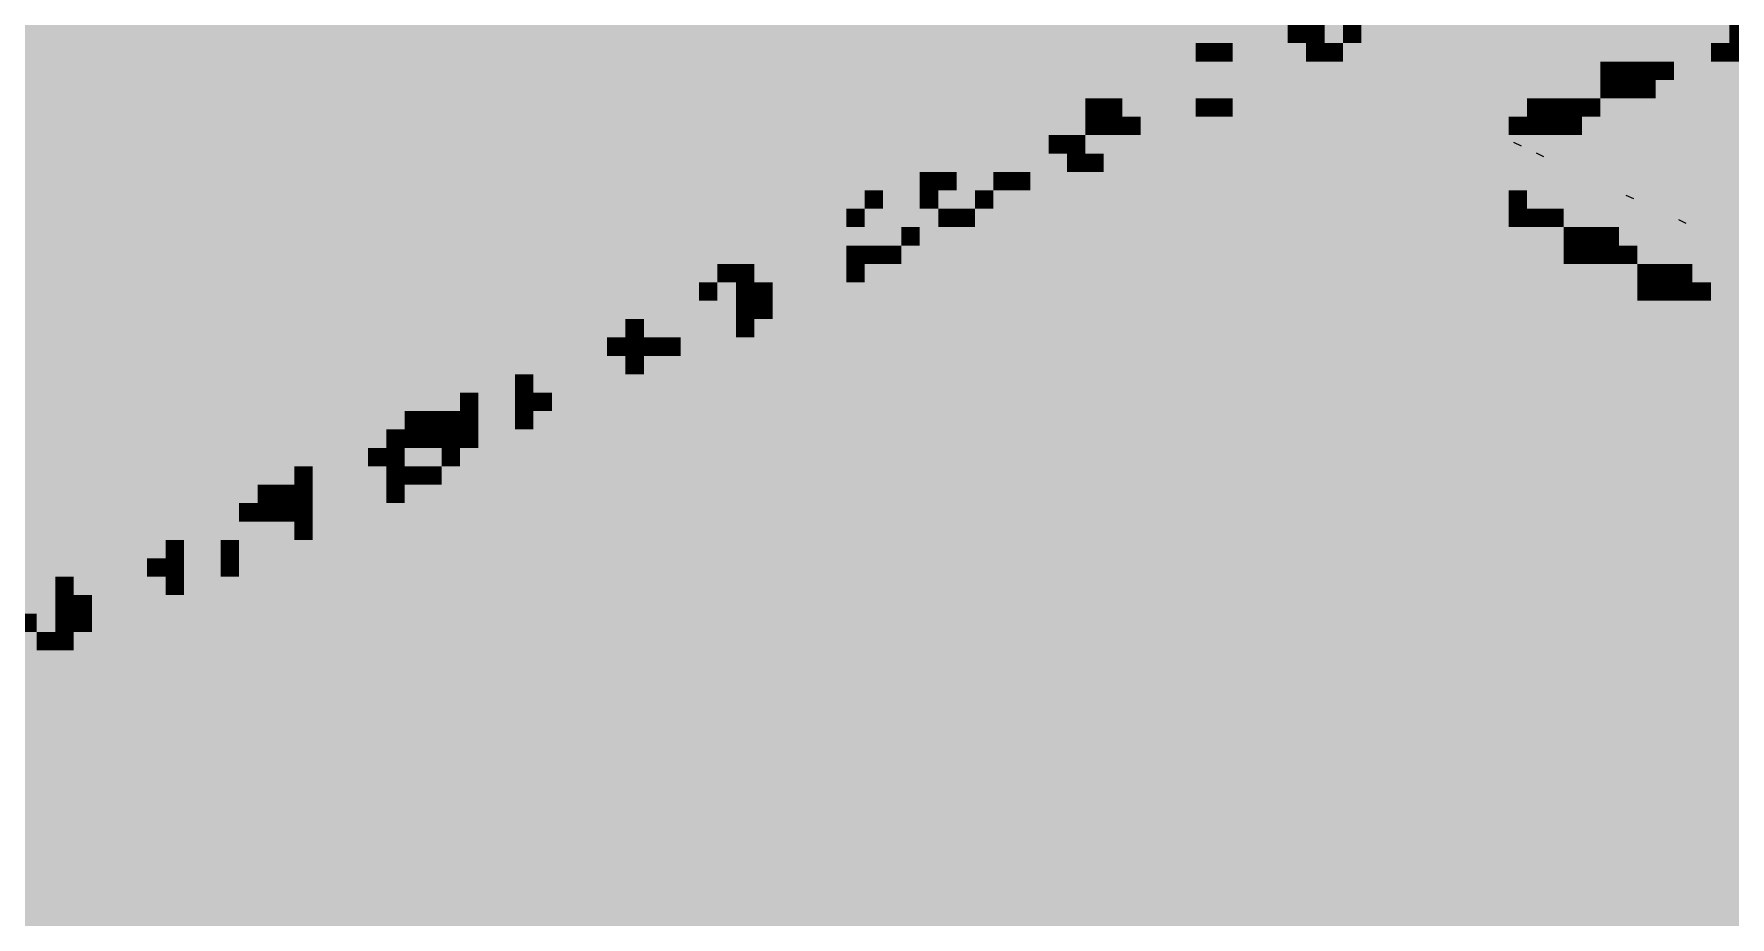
# Paper-space layout '03 3D Building and Roof' of a CAD drawing. Header units: millimetres. Extents: x 5 to 415, y 5 to 292.
# Drawn here: x 232.56 to 241.45, y 74.37 to 79 of the extents above; entities that cross this region are included whole.
import ezdxf

# ---------------------------------------------------------------- set-up
doc = ezdxf.new("R2010")
doc.units = ezdxf.units.MM
doc.layers.add('EXISTING', color=7, linetype='Continuous')
doc.layers.add('IMAGES', color=7, linetype='Continuous')

# ---------------------------------------------------------------- blocks, each defined once
blk = doc.blocks.new('SHEET_03')
at = {"layer": 'EXISTING', "color": 250, "lineweight": 9}
for p, q in [((240.3121, 78.4316), (240.3513, 78.4132)), ((240.4298, 78.3763), (240.4691, 78.3579)), ((240.9008, 78.1552), (240.9401, 78.1368)), ((241.1756, 78.0262), (241.2148, 78.0078))]:
    blk.add_line(p, q, dxfattribs=at)
at = {"layer": 'IMAGES', "color": 7}
for points in [[(239.3218, 78.9511), (239.4182, 78.9511), (239.3218, 79.1439), (239.4182, 79.1439)], [(232.48, 78.9511), (239.1291, 78.9511), (232.48, 79.0475), (239.1291, 79.0475)], [(239.1291, 78.9511), (239.2255, 78.9511), (239.1291, 79.0475), (239.2255, 79.0475)], [(239.2255, 78.9511), (239.3218, 78.9511), (239.2255, 79.0475), (239.3218, 79.0475)], [(239.4182, 78.9511), (239.5145, 78.9511), (239.4182, 79.0475), (239.5145, 79.0475)], [(239.5145, 78.9511), (241.1527, 78.9511), (239.5145, 79.0475), (241.1527, 79.0475)], [(241.1527, 78.9511), (241.4418, 78.9511), (241.1527, 79.0475), (241.4418, 79.0475)], [(241.4418, 78.9511), (241.5382, 78.9511), (241.4418, 79.0475), (241.5382, 79.0475)], [(232.48, 78.8547), (238.6473, 78.8547), (232.48, 78.9511), (238.6473, 78.9511)], [(238.6473, 78.8547), (238.7436, 78.8547), (238.6473, 78.9511), (238.7436, 78.9511)], [(238.7436, 78.8547), (238.84, 78.8547), (238.7436, 78.9511), (238.84, 78.9511)], [(238.84, 78.8547), (239.2255, 78.8547), (238.84, 78.9511), (239.2255, 78.9511)], [(239.2255, 78.8547), (239.3218, 78.8547), (239.2255, 78.9511), (239.3218, 78.9511)], [(239.3218, 78.8547), (239.4182, 78.8547), (239.3218, 78.9511), (239.4182, 78.9511)], [(239.4182, 78.8547), (240.96, 78.8547), (239.4182, 78.9511), (240.96, 78.9511)], [(240.96, 78.8547), (241.1527, 78.8547), (240.96, 78.9511), (241.1527, 78.9511)], [(241.1527, 78.8547), (241.3455, 78.8547), (241.1527, 78.9511), (241.3455, 78.9511)], [(241.3455, 78.8547), (241.4418, 78.8547), (241.3455, 78.9511), (241.4418, 78.9511)], [(241.4418, 78.8547), (241.5382, 78.8547), (241.4418, 78.9511), (241.5382, 78.9511)], [(232.3836, 78.7583), (238.5509, 78.7583), (232.3836, 78.8547), (238.5509, 78.8547)], [(238.5509, 78.6619), (238.6473, 78.6619), (238.5509, 78.8547), (238.6473, 78.8547)], [(238.6473, 78.6619), (238.84, 78.6619), (238.6473, 78.8547), (238.84, 78.8547)], [(238.84, 78.6619), (238.9364, 78.6619), (238.84, 78.8547), (238.9364, 78.8547)], [(238.9364, 78.7583), (240.7673, 78.7583), (238.9364, 78.8547), (240.7673, 78.8547)], [(240.7673, 78.7583), (240.8636, 78.7583), (240.7673, 78.8547), (240.8636, 78.8547)], [(240.8636, 78.7583), (240.96, 78.7583), (240.8636, 78.8547), (240.96, 78.8547)], [(240.96, 78.7583), (241.0564, 78.7583), (240.96, 78.8547), (241.0564, 78.8547)], [(241.0564, 78.7583), (241.1527, 78.7583), (241.0564, 78.8547), (241.1527, 78.8547)], [(241.1527, 78.7583), (241.5382, 78.7583), (241.1527, 78.8547), (241.5382, 78.8547)], [(231.9018, 78.6619), (238.5509, 78.6619), (231.9018, 78.7583), (238.5509, 78.7583)], [(238.9364, 78.6619), (240.5745, 78.6619), (238.9364, 78.7583), (240.5745, 78.7583)], [(240.5745, 78.6619), (240.7673, 78.6619), (240.5745, 78.7583), (240.7673, 78.7583)], [(240.7673, 78.6619), (240.8636, 78.6619), (240.7673, 78.7583), (240.8636, 78.7583)], [(240.8636, 78.6619), (240.96, 78.6619), (240.8636, 78.7583), (240.96, 78.7583)], [(240.96, 78.6619), (241.0564, 78.6619), (240.96, 78.7583), (241.0564, 78.7583)], [(241.0564, 78.6619), (241.5382, 78.6619), (241.0564, 78.7583), (241.5382, 78.7583)], [(231.8055, 78.5655), (238.0691, 78.5655), (231.8055, 78.6619), (238.0691, 78.6619)], [(238.0691, 78.5655), (238.1655, 78.5655), (238.0691, 78.6619), (238.1655, 78.6619)], [(238.1655, 78.5655), (238.2618, 78.5655), (238.1655, 78.6619), (238.2618, 78.6619)], [(238.2618, 78.5655), (238.6473, 78.5655), (238.2618, 78.6619), (238.6473, 78.6619)], [(238.6473, 78.5655), (238.7436, 78.5655), (238.6473, 78.6619), (238.7436, 78.6619)], [(238.7436, 78.5655), (238.84, 78.5655), (238.7436, 78.6619), (238.84, 78.6619)], [(238.84, 78.5655), (240.3818, 78.5655), (238.84, 78.6619), (240.3818, 78.6619)], [(240.3818, 78.5655), (240.4782, 78.5655), (240.3818, 78.6619), (240.4782, 78.6619)], [(240.4782, 78.5655), (240.5745, 78.5655), (240.4782, 78.6619), (240.5745, 78.6619)], [(240.5745, 78.5655), (240.6709, 78.5655), (240.5745, 78.6619), (240.6709, 78.6619)], [(240.6709, 78.5655), (240.7673, 78.5655), (240.6709, 78.6619), (240.7673, 78.6619)], [(240.7673, 78.5655), (241.5382, 78.5655), (240.7673, 78.6619), (241.5382, 78.6619)], [(231.5164, 78.4691), (238.0691, 78.4691), (231.5164, 78.5655), (238.0691, 78.5655)], [(238.0691, 78.4691), (238.1655, 78.4691), (238.0691, 78.5655), (238.1655, 78.5655)], [(238.1655, 78.4691), (238.2618, 78.4691), (238.1655, 78.5655), (238.2618, 78.5655)], [(238.2618, 78.4691), (238.3582, 78.4691), (238.2618, 78.5655), (238.3582, 78.5655)], [(238.3582, 78.4691), (240.2855, 78.4691), (238.3582, 78.5655), (240.2855, 78.5655)], [(240.2855, 78.4691), (240.3818, 78.4691), (240.2855, 78.5655), (240.3818, 78.5655)], [(240.3818, 78.4691), (240.4782, 78.4691), (240.3818, 78.5655), (240.4782, 78.5655)], [(240.4782, 78.4691), (240.5745, 78.4691), (240.4782, 78.5655), (240.5745, 78.5655)], [(240.5745, 78.4691), (240.6709, 78.4691), (240.5745, 78.5655), (240.6709, 78.5655)], [(240.6709, 78.4691), (241.5382, 78.4691), (240.6709, 78.5655), (241.5382, 78.5655)], [(231.42, 78.3727), (237.8764, 78.3727), (231.42, 78.4691), (237.8764, 78.4691)], [(237.8764, 78.3727), (237.9727, 78.3727), (237.8764, 78.4691), (237.9727, 78.4691)], [(237.9727, 78.3727), (238.0691, 78.3727), (237.9727, 78.4691), (238.0691, 78.4691)], [(238.0691, 78.3727), (238.2618, 78.3727), (238.0691, 78.4691), (238.2618, 78.4691)], [(238.2618, 78.3727), (240.1891, 78.3727), (238.2618, 78.4691), (240.1891, 78.4691)], [(240.1891, 78.0835), (240.2855, 78.0835), (240.1891, 78.4691), (240.2855, 78.4691)], [(240.2855, 78.1799), (240.3818, 78.1799), (240.2855, 78.4691), (240.3818, 78.4691)], [(240.3818, 78.2763), (241.7309, 78.2763), (240.3818, 78.4691), (241.7309, 78.4691)], [(231.2273, 78.2763), (237.2982, 78.2763), (231.2273, 78.3727), (237.2982, 78.3727)], [(237.2982, 78.2763), (237.4909, 78.2763), (237.2982, 78.3727), (237.4909, 78.3727)], [(237.4909, 78.2763), (237.9727, 78.2763), (237.4909, 78.3727), (237.9727, 78.3727)], [(237.9727, 78.2763), (238.0691, 78.2763), (237.9727, 78.3727), (238.0691, 78.3727)], [(238.0691, 78.2763), (238.1655, 78.2763), (238.0691, 78.3727), (238.1655, 78.3727)], [(238.1655, 78.2763), (240.1891, 78.2763), (238.1655, 78.3727), (240.1891, 78.3727)], [(231.1309, 78.1799), (237.2018, 78.1799), (231.1309, 78.2763), (237.2018, 78.2763)], [(237.2018, 78.1799), (237.2982, 78.1799), (237.2018, 78.2763), (237.2982, 78.2763)], [(237.2982, 78.1799), (237.3945, 78.1799), (237.2982, 78.2763), (237.3945, 78.2763)], [(237.3945, 78.1799), (237.5873, 78.1799), (237.3945, 78.2763), (237.5873, 78.2763)], [(237.5873, 78.1799), (237.6836, 78.1799), (237.5873, 78.2763), (237.6836, 78.2763)], [(237.6836, 78.1799), (237.78, 78.1799), (237.6836, 78.2763), (237.78, 78.2763)], [(237.78, 78.1799), (240.1891, 78.1799), (237.78, 78.2763), (240.1891, 78.2763)], [(240.3818, 78.1799), (241.9236, 78.1799), (240.3818, 78.2763), (241.9236, 78.2763)], [(230.7455, 78.0835), (236.9127, 78.0835), (230.7455, 78.1799), (236.9127, 78.1799)], [(236.9127, 78.0835), (237.0091, 78.0835), (236.9127, 78.1799), (237.0091, 78.1799)], [(237.0091, 78.0835), (237.2018, 78.0835), (237.0091, 78.1799), (237.2018, 78.1799)], [(237.2018, 78.0835), (237.2982, 78.0835), (237.2018, 78.1799), (237.2982, 78.1799)], [(237.2982, 78.0835), (237.4909, 78.0835), (237.2982, 78.1799), (237.4909, 78.1799)], [(237.4909, 78.0835), (237.5873, 78.0835), (237.4909, 78.1799), (237.5873, 78.1799)], [(237.5873, 78.0835), (240.1891, 78.0835), (237.5873, 78.1799), (240.1891, 78.1799)], [(240.2855, 78.0835), (240.3818, 78.0835), (240.2855, 78.1799), (240.3818, 78.1799)], [(240.3818, 78.0835), (242.2127, 78.0835), (240.3818, 78.1799), (242.2127, 78.1799)], [(230.6491, 77.9871), (236.8164, 77.9871), (230.6491, 78.0835), (236.8164, 78.0835)], [(236.8164, 77.9871), (236.9127, 77.9871), (236.8164, 78.0835), (236.9127, 78.0835)], [(236.9127, 77.9871), (237.1055, 77.9871), (236.9127, 78.0835), (237.1055, 78.0835)], [(237.1055, 77.9871), (237.2982, 77.9871), (237.1055, 78.0835), (237.2982, 78.0835)], [(237.2982, 77.9871), (237.3945, 77.9871), (237.2982, 78.0835), (237.3945, 78.0835)], [(237.3945, 77.9871), (237.4909, 77.9871), (237.3945, 78.0835), (237.4909, 78.0835)], [(237.4909, 77.9871), (240.2855, 77.9871), (237.4909, 78.0835), (240.2855, 78.0835)], [(240.2855, 77.9871), (240.3818, 77.9871), (240.2855, 78.0835), (240.3818, 78.0835)], [(240.3818, 77.9871), (240.4782, 77.9871), (240.3818, 78.0835), (240.4782, 78.0835)], [(240.4782, 77.9871), (240.5745, 77.9871), (240.4782, 78.0835), (240.5745, 78.0835)], [(240.5745, 77.9871), (242.3091, 77.9871), (240.5745, 78.0835), (242.3091, 78.0835)], [(230.4564, 77.8907), (236.72, 77.8907), (230.4564, 77.9871), (236.72, 77.9871)], [(236.72, 77.7943), (236.8164, 77.7943), (236.72, 77.9871), (236.8164, 77.9871)], [(236.8164, 77.8907), (237.1055, 77.8907), (236.8164, 77.9871), (237.1055, 77.9871)], [(237.1055, 77.8907), (237.2018, 77.8907), (237.1055, 77.9871), (237.2018, 77.9871)], [(237.2018, 77.8907), (240.3818, 77.8907), (237.2018, 77.9871), (240.3818, 77.9871)], [(240.3818, 77.8907), (240.5745, 77.8907), (240.3818, 77.9871), (240.5745, 77.9871)], [(240.5745, 77.8907), (240.6709, 77.8907), (240.5745, 77.9871), (240.6709, 77.9871)], [(240.6709, 77.8907), (240.7673, 77.8907), (240.6709, 77.9871), (240.7673, 77.9871)], [(240.7673, 77.8907), (240.8636, 77.8907), (240.7673, 77.9871), (240.8636, 77.9871)], [(240.8636, 77.8907), (242.5018, 77.8907), (240.8636, 77.9871), (242.5018, 77.9871)], [(230.1673, 77.7943), (236.72, 77.7943), (230.1673, 77.8907), (236.72, 77.8907)], [(236.8164, 77.7943), (236.9127, 77.7943), (236.8164, 77.8907), (236.9127, 77.8907)], [(236.9127, 77.7943), (237.0091, 77.7943), (236.9127, 77.8907), (237.0091, 77.8907)], [(237.0091, 77.7943), (237.1055, 77.7943), (237.0091, 77.8907), (237.1055, 77.8907)], [(237.1055, 77.7943), (240.5745, 77.7943), (237.1055, 77.8907), (240.5745, 77.8907)], [(240.5745, 77.7943), (240.6709, 77.7943), (240.5745, 77.8907), (240.6709, 77.8907)], [(240.6709, 77.7943), (240.7673, 77.7943), (240.6709, 77.8907), (240.7673, 77.8907)], [(240.7673, 77.7943), (240.8636, 77.7943), (240.7673, 77.8907), (240.8636, 77.8907)], [(240.8636, 77.7943), (240.96, 77.7943), (240.8636, 77.8907), (240.96, 77.8907)], [(240.96, 77.7943), (242.4055, 77.7943), (240.96, 77.8907), (242.4055, 77.8907)], [(230.0709, 77.6979), (236.1418, 77.6979), (230.0709, 77.7943), (236.1418, 77.7943)], [(236.1418, 77.6979), (236.2382, 77.6979), (236.1418, 77.7943), (236.2382, 77.7943)], [(236.2382, 77.6979), (236.3345, 77.6979), (236.2382, 77.7943), (236.3345, 77.7943)], [(236.3345, 77.6979), (236.8164, 77.6979), (236.3345, 77.7943), (236.8164, 77.7943)], [(236.8164, 77.6979), (236.9127, 77.6979), (236.8164, 77.7943), (236.9127, 77.7943)], [(236.9127, 77.6979), (240.7673, 77.6979), (236.9127, 77.7943), (240.7673, 77.7943)], [(240.7673, 77.6979), (240.96, 77.6979), (240.7673, 77.7943), (240.96, 77.7943)], [(240.96, 77.6979), (241.0564, 77.6979), (240.96, 77.7943), (241.0564, 77.7943)], [(241.0564, 77.6979), (241.1527, 77.6979), (241.0564, 77.7943), (241.1527, 77.7943)], [(241.1527, 77.6979), (241.2491, 77.6979), (241.1527, 77.7943), (241.2491, 77.7943)], [(241.2491, 77.6979), (242.2127, 77.6979), (241.2491, 77.7943), (242.2127, 77.7943)], [(229.5891, 77.6015), (236.0455, 77.6015), (229.5891, 77.6979), (236.0455, 77.6979)], [(236.0455, 77.6015), (236.1418, 77.6015), (236.0455, 77.6979), (236.1418, 77.6979)], [(236.1418, 77.5051), (236.2382, 77.5051), (236.1418, 77.6979), (236.2382, 77.6979)], [(236.2382, 77.6015), (236.3345, 77.6015), (236.2382, 77.6979), (236.3345, 77.6979)], [(236.3345, 77.6015), (236.4309, 77.6015), (236.3345, 77.6979), (236.4309, 77.6979)], [(236.4309, 77.6015), (240.96, 77.6015), (236.4309, 77.6979), (240.96, 77.6979)], [(240.96, 77.6015), (241.0564, 77.6015), (240.96, 77.6979), (241.0564, 77.6979)], [(241.0564, 77.6015), (241.1527, 77.6015), (241.0564, 77.6979), (241.1527, 77.6979)], [(241.1527, 77.6015), (241.2491, 77.6015), (241.1527, 77.6979), (241.2491, 77.6979)], [(241.2491, 77.6015), (241.3455, 77.6015), (241.2491, 77.6979), (241.3455, 77.6979)], [(241.3455, 77.6015), (242.02, 77.6015), (241.3455, 77.6979), (242.02, 77.6979)], [(229.5891, 77.5051), (236.1418, 77.5051), (229.5891, 77.6015), (236.1418, 77.6015)], [(236.2382, 77.5051), (236.3345, 77.5051), (236.2382, 77.6015), (236.3345, 77.6015)], [(236.3345, 77.5051), (236.4309, 77.5051), (236.3345, 77.6015), (236.4309, 77.6015)], [(236.4309, 77.5051), (241.1527, 77.5051), (236.4309, 77.6015), (241.1527, 77.6015)], [(241.1527, 77.5051), (241.3455, 77.5051), (241.1527, 77.6015), (241.3455, 77.6015)], [(241.3455, 77.5051), (241.5382, 77.5051), (241.3455, 77.6015), (241.5382, 77.6015)], [(229.4927, 77.4087), (235.66, 77.4087), (229.4927, 77.5051), (235.66, 77.5051)], [(235.66, 77.4087), (235.7564, 77.4087), (235.66, 77.5051), (235.7564, 77.5051)], [(235.7564, 77.4087), (236.2382, 77.4087), (235.7564, 77.5051), (236.2382, 77.5051)], [(236.2382, 77.4087), (236.3345, 77.4087), (236.2382, 77.5051), (236.3345, 77.5051)], [(236.3345, 77.4087), (241.3455, 77.4087), (236.3345, 77.5051), (241.3455, 77.5051)], [(241.3455, 77.4087), (241.6345, 77.4087), (241.3455, 77.5051), (241.6345, 77.5051)], [(229.1073, 77.3123), (235.5636, 77.3123), (229.1073, 77.4087), (235.5636, 77.4087)], [(235.5636, 77.3123), (235.66, 77.3123), (235.5636, 77.4087), (235.66, 77.4087)], [(235.66, 77.3123), (235.7564, 77.3123), (235.66, 77.4087), (235.7564, 77.4087)], [(235.7564, 77.3123), (235.8527, 77.3123), (235.7564, 77.4087), (235.8527, 77.4087)], [(235.8527, 77.3123), (235.9491, 77.3123), (235.8527, 77.4087), (235.9491, 77.4087)], [(235.9491, 77.3123), (241.6345, 77.3123), (235.9491, 77.4087), (241.6345, 77.4087)], [(228.9145, 77.2159), (235.66, 77.2159), (228.9145, 77.3123), (235.66, 77.3123)], [(235.66, 77.2159), (235.7564, 77.2159), (235.66, 77.3123), (235.7564, 77.3123)], [(235.7564, 77.2159), (243.7545, 77.2159), (235.7564, 77.3123), (243.7545, 77.3123)], [(228.8182, 77.1195), (234.8891, 77.1195), (228.8182, 77.2159), (234.8891, 77.2159)], [(234.8891, 77.1195), (235.0818, 77.1195), (234.8891, 77.2159), (235.0818, 77.2159)], [(235.0818, 77.1195), (235.1782, 77.1195), (235.0818, 77.2159), (235.1782, 77.2159)], [(235.1782, 77.1195), (244.14, 77.1195), (235.1782, 77.2159), (244.14, 77.2159)], [(228.24, 77.0231), (234.7927, 77.0231), (228.24, 77.1195), (234.7927, 77.1195)], [(234.7927, 77.0231), (234.8891, 77.0231), (234.7927, 77.1195), (234.8891, 77.1195)], [(234.8891, 76.9267), (235.0818, 76.9267), (234.8891, 77.1195), (235.0818, 77.1195)], [(235.0818, 77.0231), (235.1782, 77.0231), (235.0818, 77.1195), (235.1782, 77.1195)], [(235.1782, 77.0231), (235.2745, 77.0231), (235.1782, 77.1195), (235.2745, 77.1195)], [(235.2745, 77.0231), (244.3327, 77.0231), (235.2745, 77.1195), (244.3327, 77.1195)], [(228.3364, 76.9267), (234.5036, 76.9267), (228.3364, 77.0231), (234.5036, 77.0231)], [(234.5036, 76.9267), (234.6, 76.9267), (234.5036, 77.0231), (234.6, 77.0231)], [(234.6, 76.9267), (234.6964, 76.9267), (234.6, 77.0231), (234.6964, 77.0231)], [(234.6964, 76.9267), (234.7927, 76.9267), (234.6964, 77.0231), (234.7927, 77.0231)], [(234.7927, 76.9267), (234.8891, 76.9267), (234.7927, 77.0231), (234.8891, 77.0231)], [(235.0818, 76.9267), (235.1782, 76.9267), (235.0818, 77.0231), (235.1782, 77.0231)], [(235.1782, 76.9267), (244.5255, 76.9267), (235.1782, 77.0231), (244.5255, 77.0231)], [(228.24, 76.8303), (234.4073, 76.8303), (228.24, 76.9267), (234.4073, 76.9267)], [(234.4073, 76.8303), (234.5036, 76.8303), (234.4073, 76.9267), (234.5036, 76.9267)], [(234.5036, 76.8303), (234.6, 76.8303), (234.5036, 76.9267), (234.6, 76.9267)], [(234.6, 76.8303), (234.6964, 76.8303), (234.6, 76.9267), (234.6964, 76.9267)], [(234.6964, 76.8303), (234.7927, 76.8303), (234.6964, 76.9267), (234.7927, 76.9267)], [(234.7927, 76.8303), (234.8891, 76.8303), (234.7927, 76.9267), (234.8891, 76.9267)], [(234.8891, 76.8303), (235.0818, 76.8303), (234.8891, 76.9267), (235.0818, 76.9267)], [(235.0818, 76.8303), (244.8145, 76.8303), (235.0818, 76.9267), (244.8145, 76.9267)], [(227.8545, 76.7339), (234.3109, 76.7339), (227.8545, 76.8303), (234.3109, 76.8303)], [(234.3109, 76.7339), (234.4073, 76.7339), (234.3109, 76.8303), (234.4073, 76.8303)], [(234.4073, 76.7339), (234.5036, 76.7339), (234.4073, 76.8303), (234.5036, 76.8303)], [(234.5036, 76.7339), (234.6964, 76.7339), (234.5036, 76.8303), (234.6964, 76.8303)], [(234.6964, 76.7339), (234.7927, 76.7339), (234.6964, 76.8303), (234.7927, 76.8303)], [(234.7927, 76.7339), (244.9109, 76.7339), (234.7927, 76.8303), (244.9109, 76.8303)], [(227.7582, 76.6375), (233.9255, 76.6375), (227.7582, 76.7339), (233.9255, 76.7339)], [(233.9255, 76.6375), (234.0218, 76.6375), (233.9255, 76.7339), (234.0218, 76.7339)], [(234.0218, 76.6375), (234.4073, 76.6375), (234.0218, 76.7339), (234.4073, 76.7339)], [(234.4073, 76.6375), (234.5036, 76.6375), (234.4073, 76.7339), (234.5036, 76.7339)], [(234.5036, 76.6375), (234.6, 76.6375), (234.5036, 76.7339), (234.6, 76.7339)], [(234.6, 76.6375), (234.6964, 76.6375), (234.6, 76.7339), (234.6964, 76.7339)], [(234.6964, 76.6375), (245.2964, 76.6375), (234.6964, 76.7339), (245.2964, 76.7339)], [(227.8545, 76.5411), (233.7327, 76.5411), (227.8545, 76.6375), (233.7327, 76.6375)], [(233.7327, 76.5411), (233.8291, 76.5411), (233.7327, 76.6375), (233.8291, 76.6375)], [(233.8291, 76.5411), (233.9255, 76.5411), (233.8291, 76.6375), (233.9255, 76.6375)], [(233.9255, 76.5411), (234.0218, 76.5411), (233.9255, 76.6375), (234.0218, 76.6375)], [(234.0218, 76.4446), (234.1182, 76.4446), (234.0218, 76.6375), (234.1182, 76.6375)], [(234.1182, 76.5411), (234.4073, 76.5411), (234.1182, 76.6375), (234.4073, 76.6375)], [(234.4073, 76.5411), (234.5036, 76.5411), (234.4073, 76.6375), (234.5036, 76.6375)], [(234.5036, 76.5411), (245.4891, 76.5411), (234.5036, 76.6375), (245.4891, 76.6375)], [(228.0473, 76.4446), (233.6364, 76.4446), (228.0473, 76.5411), (233.6364, 76.5411)], [(233.6364, 76.4446), (233.7327, 76.4446), (233.6364, 76.5411), (233.7327, 76.5411)], [(233.7327, 76.4446), (233.8291, 76.4446), (233.7327, 76.5411), (233.8291, 76.5411)], [(233.8291, 76.4446), (233.9255, 76.4446), (233.8291, 76.5411), (233.9255, 76.5411)], [(233.9255, 76.4446), (234.0218, 76.4446), (233.9255, 76.5411), (234.0218, 76.5411)], [(234.1182, 76.4446), (245.7782, 76.4446), (234.1182, 76.5411), (245.7782, 76.5411)], [(228.24, 76.3482), (233.3473, 76.3482), (228.24, 76.4446), (233.3473, 76.4446)], [(233.3473, 76.3482), (233.54, 76.3482), (233.3473, 76.4446), (233.54, 76.4446)], [(233.54, 76.3482), (233.7327, 76.3482), (233.54, 76.4446), (233.7327, 76.4446)], [(233.7327, 76.3482), (233.9255, 76.3482), (233.7327, 76.4446), (233.9255, 76.4446)], [(233.9255, 76.3482), (234.0218, 76.3482), (233.9255, 76.4446), (234.0218, 76.4446)], [(234.0218, 76.3482), (245.9709, 76.3482), (234.0218, 76.4446), (245.9709, 76.4446)], [(228.4327, 76.2518), (233.2509, 76.2518), (228.4327, 76.3482), (233.2509, 76.3482)], [(233.2509, 76.2518), (233.3473, 76.2518), (233.2509, 76.3482), (233.3473, 76.3482)], [(233.3473, 76.2518), (233.54, 76.2518), (233.3473, 76.3482), (233.54, 76.3482)], [(233.54, 76.2518), (233.6364, 76.2518), (233.54, 76.3482), (233.6364, 76.3482)], [(233.6364, 76.2518), (246.1636, 76.2518), (233.6364, 76.3482), (246.1636, 76.3482)], [(228.5291, 76.1554), (233.1545, 76.1554), (228.5291, 76.2518), (233.1545, 76.2518)], [(233.1545, 76.1554), (233.2509, 76.1554), (233.1545, 76.2518), (233.2509, 76.2518)], [(233.2509, 76.1554), (233.3473, 76.1554), (233.2509, 76.2518), (233.3473, 76.2518)], [(233.3473, 76.1554), (233.54, 76.1554), (233.3473, 76.2518), (233.54, 76.2518)], [(233.54, 76.1554), (233.6364, 76.1554), (233.54, 76.2518), (233.6364, 76.2518)], [(233.6364, 76.1554), (246.4527, 76.1554), (233.6364, 76.2518), (246.4527, 76.2518)], [(228.9145, 76.059), (232.6727, 76.059), (228.9145, 76.1554), (232.6727, 76.1554)], [(232.6727, 76.059), (232.7691, 76.059), (232.6727, 76.1554), (232.7691, 76.1554)], [(232.7691, 76.059), (233.2509, 76.059), (232.7691, 76.1554), (233.2509, 76.1554)], [(233.2509, 76.059), (233.3473, 76.059), (233.2509, 76.1554), (233.3473, 76.1554)], [(233.3473, 76.059), (233.54, 76.059), (233.3473, 76.1554), (233.54, 76.1554)], [(233.54, 76.059), (246.5491, 76.059), (233.54, 76.1554), (246.5491, 76.1554)], [(229.1073, 75.9626), (232.5764, 75.9626), (229.1073, 76.059), (232.5764, 76.059)], [(232.5764, 75.8662), (232.6727, 75.8662), (232.5764, 76.059), (232.6727, 76.059)], [(232.6727, 75.9626), (232.7691, 75.9626), (232.6727, 76.059), (232.7691, 76.059)], [(232.7691, 75.9626), (232.8655, 75.9626), (232.7691, 76.059), (232.8655, 76.059)], [(232.8655, 75.9626), (246.4527, 75.9626), (232.8655, 76.059), (246.4527, 76.059)], [(232.48, 75.8662), (232.5764, 75.8662), (232.48, 75.9626), (232.5764, 75.9626)], [(232.6727, 75.8662), (232.7691, 75.8662), (232.6727, 75.9626), (232.7691, 75.9626)], [(232.7691, 75.8662), (232.8655, 75.8662), (232.7691, 75.9626), (232.8655, 75.9626)], [(232.8655, 75.8662), (246.0673, 75.8662), (232.8655, 75.9626), (246.0673, 75.9626)], [(232.2873, 75.7698), (232.5764, 75.7698), (232.2873, 75.8662), (232.5764, 75.8662)], [(232.5764, 75.7698), (232.6727, 75.7698), (232.5764, 75.8662), (232.6727, 75.8662)], [(232.6727, 75.7698), (232.7691, 75.7698), (232.6727, 75.8662), (232.7691, 75.8662)], [(232.7691, 75.7698), (246.0673, 75.7698), (232.7691, 75.8662), (246.0673, 75.8662)], [(232.3836, 75.577), (245.9709, 75.577), (232.3836, 75.7698), (245.9709, 75.7698)], [(232.2873, 75.4806), (245.9709, 75.4806), (232.2873, 75.577), (245.9709, 75.577)], [(231.7091, 75.3842), (245.9709, 75.3842), (231.7091, 75.4806), (245.9709, 75.4806)], [(231.6127, 75.2878), (245.9709, 75.2878), (231.6127, 75.3842), (245.9709, 75.3842)], [(231.6127, 75.1914), (246.0673, 75.1914), (231.6127, 75.2878), (246.0673, 75.2878)], [(231.2273, 75.095), (246.3564, 75.095), (231.2273, 75.1914), (246.3564, 75.1914)], [(231.1309, 74.9986), (246.4527, 74.9986), (231.1309, 75.095), (246.4527, 75.095)], [(231.3236, 74.9022), (246.7418, 74.9022), (231.3236, 74.9986), (246.7418, 74.9986)], [(231.5164, 74.8058), (246.8382, 74.8058), (231.5164, 74.9022), (246.8382, 74.9022)], [(231.6127, 74.7094), (247.1273, 74.7094), (231.6127, 74.8058), (247.1273, 74.8058)], [(231.7091, 74.613), (247.32, 74.613), (231.7091, 74.7094), (247.32, 74.7094)], [(232.0945, 74.5166), (253.2945, 74.5166), (232.0945, 74.613), (253.2945, 74.613)], [(232.3836, 74.4202), (253.2945, 74.4202), (232.3836, 74.5166), (253.2945, 74.5166)], [(232.48, 74.3238), (253.2945, 74.3238), (232.48, 74.4202), (253.2945, 74.4202)]]:
    blk.add_solid(points, dxfattribs=at)

psp = doc.layouts.new('03 3D Building and Roof')

# ---------------------------------------------------------------- block references
psp.add_blockref('SHEET_03', (0, 0))

doc.saveas('drawing.dxf')
